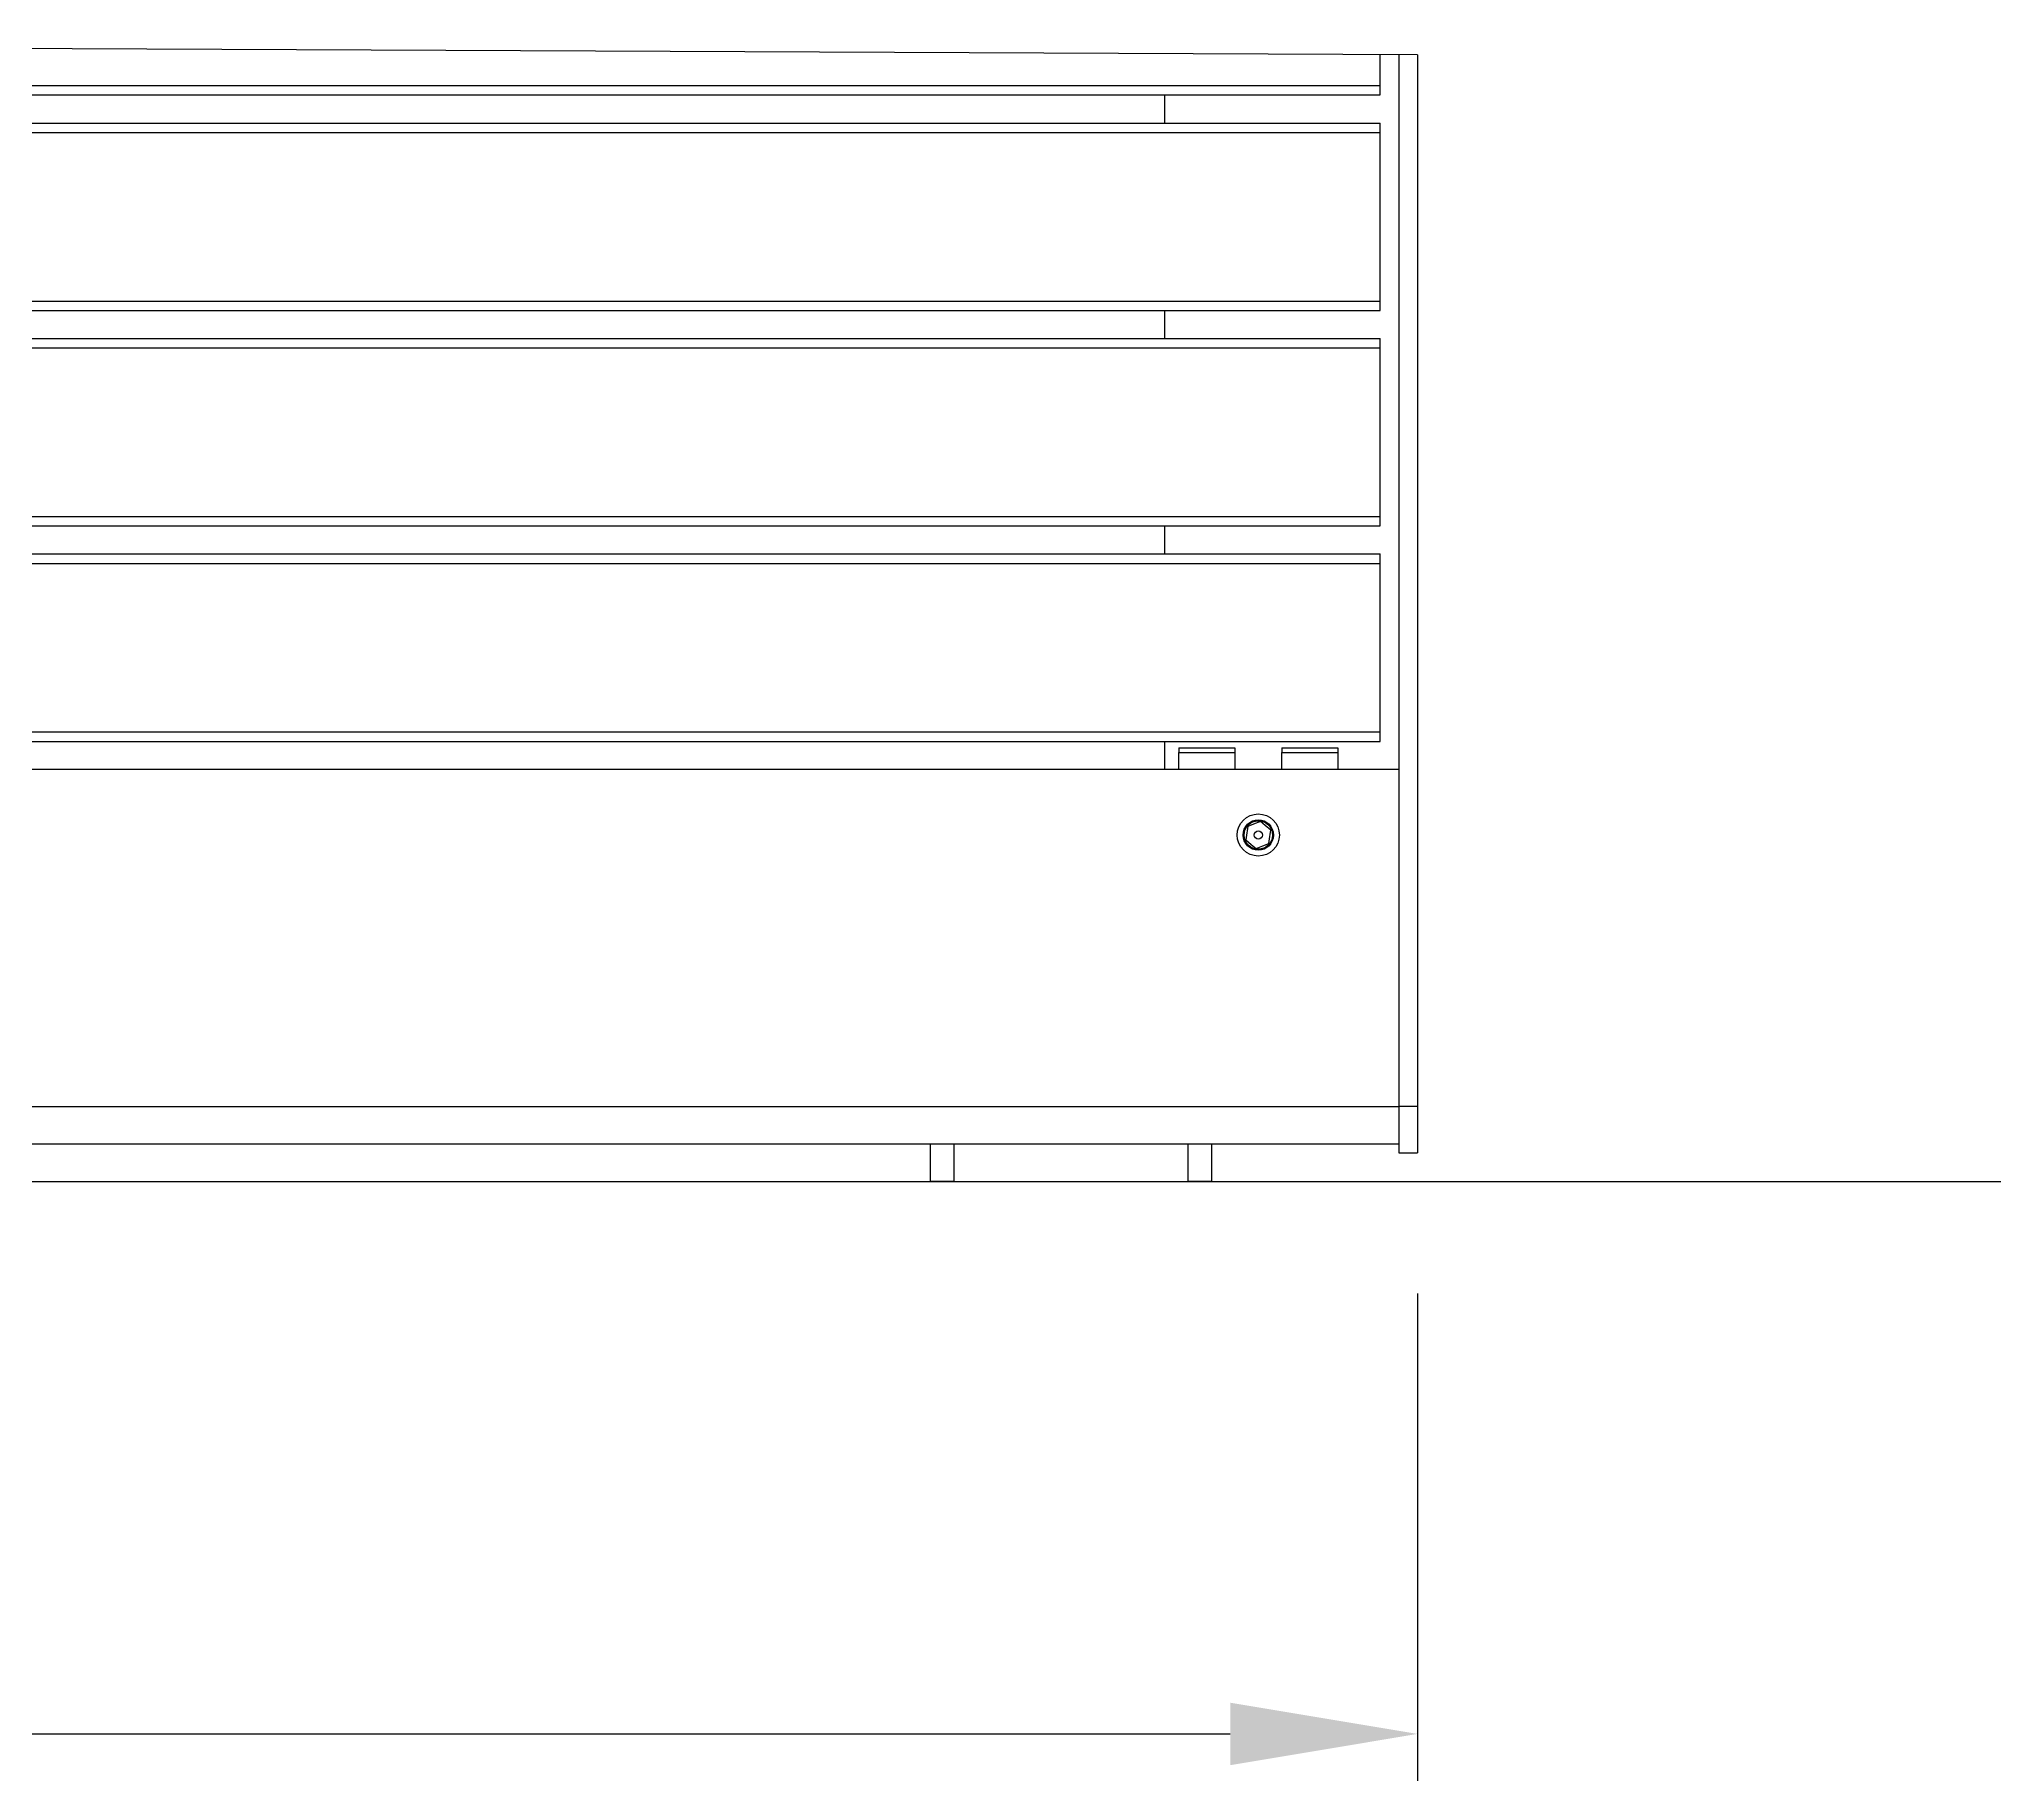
# Model space of a CAD drawing. Header units: millimetres. Extents: x 11004 to 16944, y 3085 to 7285.
# Drawn here: x 14281.2 to 14699.9, y 5882.5 to 6254.4 of the extents above; entities that cross this region are included whole.
import ezdxf

# ---------------------------------------------------------------- set-up
doc = ezdxf.new("R2010")
doc.units = ezdxf.units.MM
doc.header["$LTSCALE"] = 0.3
doc.styles.add('SEACAD_Arial', font='arial.ttf', dxfattribs={"width": 0.8})
doc.dimstyles.new('ISO-25', dxfattribs={"dimtxt": 1.6, "dimasz": 2, "dimexe": 0.5, "dimexo": 1.5, "dimtad": 1, "dimdec": 0, "dimtxsty": 'SEACAD_Arial', "dimcen": 2, "dimadec": 0, "dimazin": 0, "dimtfac": 1, "dimtdec": 0, "dimtmove": 0, "dimatfit": 3, "dimfxl": 1, "dimarcsym": 0})

# ---------------------------------------------------------------- blocks, each defined once
blk = doc.blocks.new('*D144')
at = {"color": 0, "lineweight": -2, "transparency": 16777216}
for p, q in [((13375.41, 5986.45), (13375.41, 5882.53)), ((14575.41, 5986.56), (14575.41, 5882.53)), ((13415.41, 5892.53), (14535.41, 5892.53))]:
    blk.add_line(p, q, dxfattribs=at)
at = {"color": 0, "transparency": 16777216}
for points in [[(13415.41, 5899.2), (13415.41, 5885.86), (13375.41, 5892.53)], [(14535.41, 5899.2), (14535.41, 5885.86), (14575.41, 5892.53)]]:
    blk.add_solid(points, dxfattribs=at)
at = {"layer": 'Defpoints', "color": 0, "transparency": 16777216}
for p in [(13375.41, 6016.45), (14575.41, 6016.56), (14575.41, 5892.53)]:
    blk.add_point(p, dxfattribs=at)
at = {"color": 0, "transparency": 16777216, "insert": (13975.41, 5921.37), "char_height": 32, "attachment_point": 5, "style": 'SEACAD_Arial'}
blk.add_mtext('1200', dxfattribs=at)

msp = doc.modelspace()

# ---------------------------------------------------------------- linework, layer by layer
for p, q in [((14575.41, 6251.02), (13825.91, 6254.35)), ((14567.41, 6244.45), (14567.4, 6251.05)), ((14571.41, 6251.04), (14571.41, 6026.56)), ((14575.4, 6251.02), (14575.41, 6026.56)), ((13383.41, 6244.45), (14567.41, 6244.45)), ((14567.41, 6242.45), (14567.41, 6244.45)), ((13383.41, 6242.45), (14567.41, 6242.45)), ((14521.41, 6242.45), (14521.41, 6236.45)), ((13383.41, 6236.45), (14567.41, 6236.45)), ((14567.41, 6234.45), (14567.41, 6236.45)), ((13383.41, 6234.45), (14567.41, 6234.45)), ((14567.41, 6198.45), (14567.41, 6234.45)), ((13383.41, 6198.45), (14567.41, 6198.45)), ((14567.41, 6196.45), (14567.41, 6198.45)), ((13383.41, 6196.45), (14567.41, 6196.45)), ((14521.41, 6196.45), (14521.41, 6190.45)), ((13383.41, 6190.45), (14567.41, 6190.45)), ((14567.41, 6188.45), (14567.41, 6190.45)), ((13383.41, 6188.45), (14567.41, 6188.45)), ((14567.41, 6152.45), (14567.41, 6188.45)), ((13383.41, 6152.45), (14567.41, 6152.45)), ((14567.41, 6150.45), (14567.41, 6152.45)), ((13383.41, 6150.45), (14567.41, 6150.45)), ((14521.41, 6150.45), (14521.41, 6144.45)), ((13383.41, 6144.45), (14567.41, 6144.45)), ((14567.41, 6142.45), (14567.41, 6144.45)), ((13383.41, 6142.45), (14567.41, 6142.45)), ((14567.41, 6106.45), (14567.41, 6142.45)), ((13383.41, 6106.45), (14567.41, 6106.45)), ((14567.41, 6104.45), (14567.41, 6106.45)), ((13383.41, 6104.45), (14567.41, 6104.45)), ((14521.41, 6104.45), (14521.41, 6098.45)), ((14524.41, 6103.05), (14536.41, 6103.05)), ((14524.41, 6103.05), (14524.41, 6102.05)), ((14524.41, 6102.05), (14536.41, 6102.05)), ((14524.41, 6098.45), (14524.41, 6102.05)), ((14536.41, 6103.05), (14536.41, 6102.05)), ((14536.41, 6102.05), (14536.41, 6098.45)), ((14546.41, 6103.05), (14558.41, 6103.05)), ((14546.41, 6103.05), (14546.41, 6102.05)), ((14546.41, 6102.05), (14558.41, 6102.05)), ((14546.41, 6098.45), (14546.41, 6102.05)), ((14558.41, 6103.05), (14558.41, 6102.05)), ((14558.41, 6102.05), (14558.41, 6098.45)), ((14571.41, 6098.45), (13379.41, 6098.45)), ((14539.16, 6086.26), (14539.16, 6086.25)), ((14571.41, 6026.45), (13379.41, 6026.45)), ((14571.41, 6026.56), (14571.41, 6016.56)), ((14571.41, 6026.56), (14575.41, 6026.56)), ((14575.41, 6026.56), (14575.41, 6016.56)), ((14571.41, 6018.45), (13379.41, 6018.45)), ((14471.41, 6010.45), (14471.41, 6018.45)), ((14476.41, 6018.45), (14476.41, 6010.45)), ((14526.41, 6010.45), (14526.41, 6018.45)), ((14531.41, 6018.45), (14531.41, 6010.45)), ((14571.41, 6016.56), (14575.41, 6016.56)), ((14476.41, 6010.45), (14471.41, 6010.45)), ((14476.41, 6010.45), (14526.41, 6010.45)), ((14531.41, 6010.45), (14526.41, 6010.45))]:
    msp.add_line(p, q)
at = {"color": 7, "linetype": 'Continuous'}
msp.add_line((13244.91, 6010.45), (14699.91, 6010.45), dxfattribs=at)
at = {"flags": 128}
for points in [[(14539.16, 6086.25), (14539.09, 6085.84), (14538.87, 6084.4), (14538.72, 6083.4)], [(14541.85, 6087.3), (14540.41, 6086.74), (14539.16, 6086.26)], [(14544.1, 6085.49), (14542.89, 6086.46), (14541.85, 6087.3)], [(14541.85, 6087.3), (14541.85, 6087.3), (14541.85, 6087.3), (14541.85, 6087.3), (14541.85, 6087.3), (14541.85, 6087.3), (14541.85, 6087.3), (14541.85, 6087.3), (14541.85, 6087.3)], [(14543.66, 6082.64), (14543.81, 6083.64), (14544.04, 6085.08), (14544.1, 6085.49)], [(14538.72, 6083.4), (14539.92, 6082.43), (14540.97, 6081.6)], [(14540.97, 6081.6), (14542.41, 6082.15), (14543.66, 6082.64)], [(14540.97, 6081.6), (14540.97, 6081.6), (14540.97, 6081.6), (14540.97, 6081.6), (14540.97, 6081.6), (14540.97, 6081.6), (14540.97, 6081.6), (14540.97, 6081.6), (14540.97, 6081.6)]]:
    msp.add_lwpolyline(points, dxfattribs=at)
for radius in [4.5, 3.25, 3.1, 3.03, 0.894]:
    msp.add_circle((14541.41, 6084.45), radius)
for centre, radius, start, end in [((14544.09, 6085.49), 0.0105, 16.3711, 24.741), ((14538.73, 6083.41), 0.0105, 196.3711, 204.741), ((14543.65, 6082.65), 0.0135, 316.3081, 322.9629)]:
    msp.add_arc(centre, radius, start, end)

# ---------------------------------------------------------------- dimensions: what is measured, and where the dimension line sits
dim = msp.add_linear_dim(base=(14575.41, 5892.53), p1=(13375.41, 6016.45), p2=(14575.41, 6016.56), dimstyle='ISO-25')
dim.commit()
dim.dimension.update_dxf_attribs({"geometry": '*D144', "text_midpoint": (13975.41, 5921.37)})

doc.saveas('drawing.dxf')
